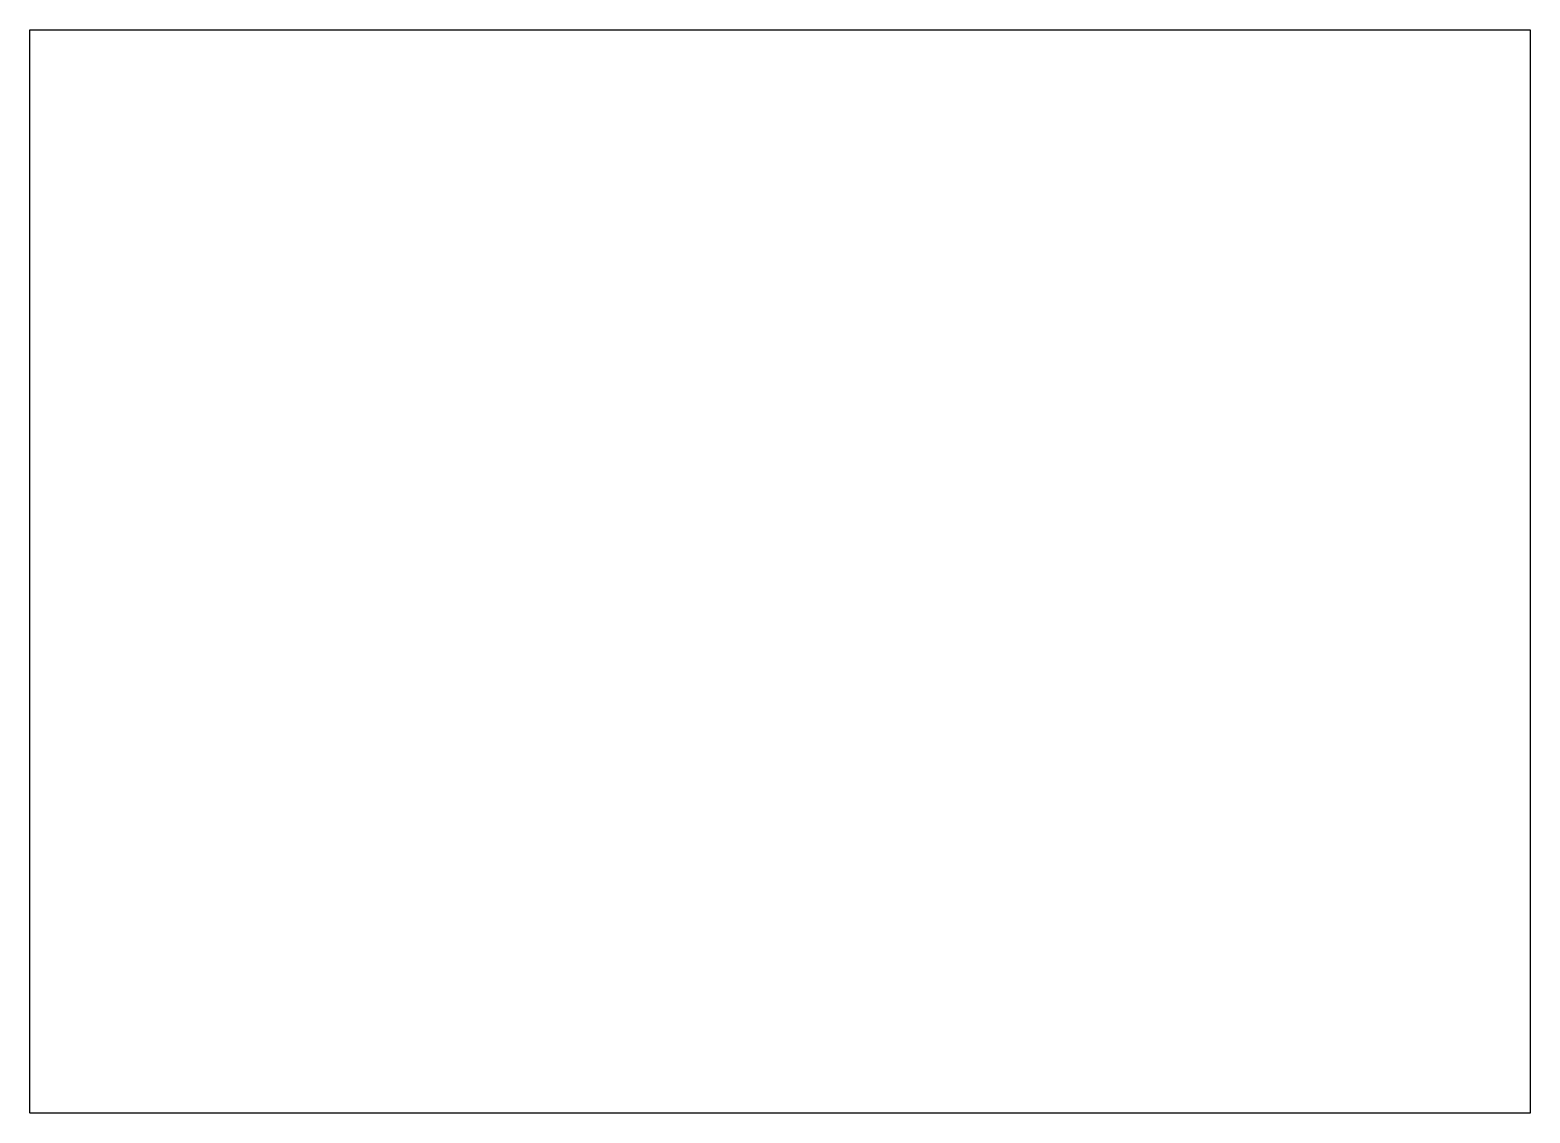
# Model space of a CAD drawing. Extents: x 0 to 360, y 0 to 260.
import ezdxf

# ---------------------------------------------------------------- set-up
doc = ezdxf.new("R2010")
doc.units = 0
doc.layers.add('BLACK', color=7, linetype='CONTINUOUS')

msp = doc.modelspace()

# ---------------------------------------------------------------- linework, layer by layer
at = {"layer": 'BLACK', "linetype": 'CONTINUOUS'}
for p, q in [((0, 0), (0, 260)), ((0, 260), (360, 260)), ((360, 260), (360, 0)), ((360, 0), (0, 0))]:
    msp.add_line(p, q, dxfattribs=at)

doc.saveas('drawing.dxf')
